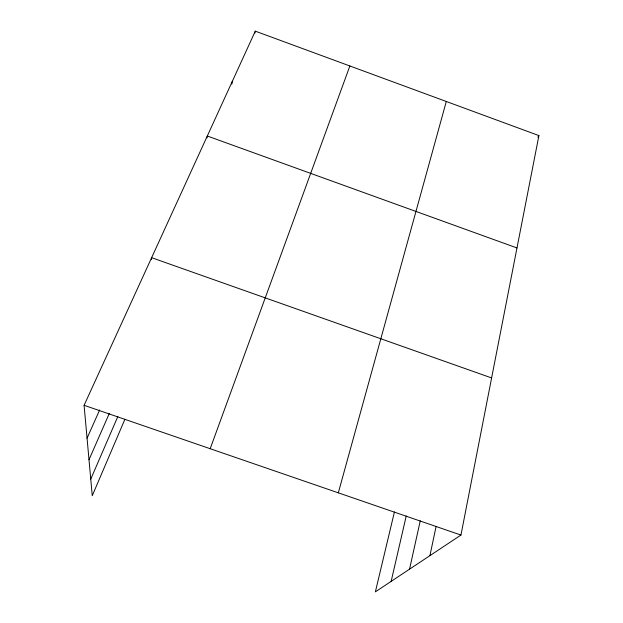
<?xml version="1.0" encoding="UTF-8"?>
<svg xmlns="http://www.w3.org/2000/svg" width="623" height="623" viewBox="0 0 623 623"><rect width="100%" height="100%" fill="white"/><g stroke="black" fill="none" stroke-linecap="round" stroke-linejoin="round"><path stroke-width="0.93" d="M151.49 259.612L151.63 257.688L491.617 377.943M207.023 137.909L207.303 136.009L516.981 247.954M231.842 84.16L232.324 81.309M254.924 33.042L255.282 31.15L538.911 135.588L460.95 535.056L375.373 591.85L394.437 511.919M429.925 555.646L436.092 526.451M409.545 569.173L420.268 520.773M391.151 581.384L406.243 515.961M338.312 492.832L446.302 101.487M210.192 448.716L349.869 65.983M124.865 419.357L92.251 495.729L84.089 405.3L255.282 31.15M90.756 479.126L117.794 416.6M89.003 459.727L109.337 413.384M87.056 438.195L99.641 409.989M537.836 137.185L538.911 135.588M84.089 405.3L460.95 535.056"/></g></svg>
